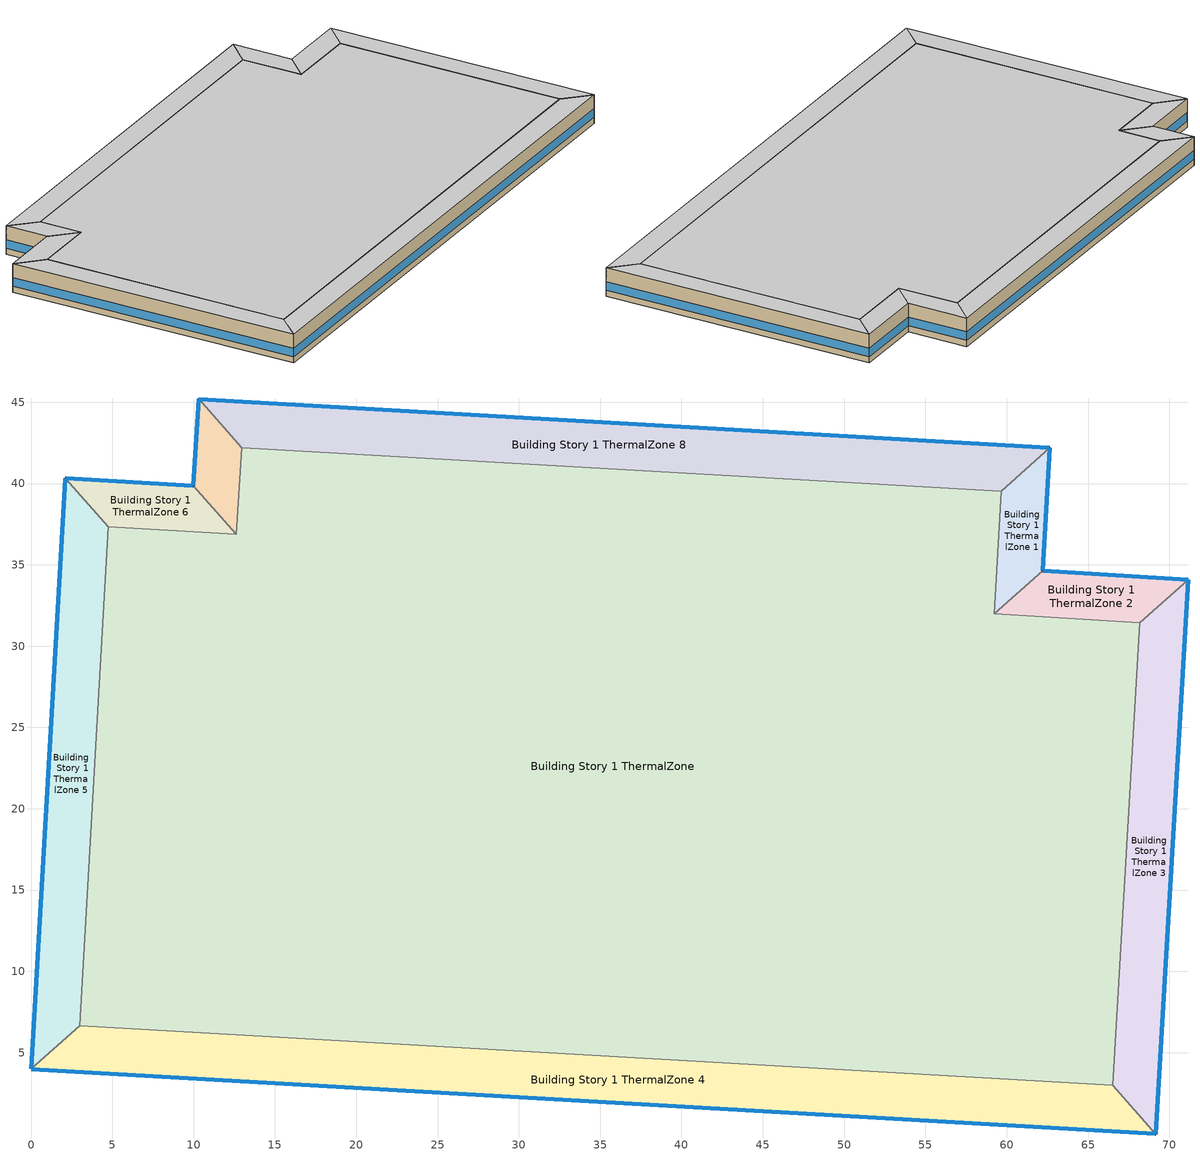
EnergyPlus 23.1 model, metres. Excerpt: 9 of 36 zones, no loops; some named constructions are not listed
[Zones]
Building Story 1 ThermalZone
 floor ground (Typical Insulated Carpeted 8in Slab Floor): 59.65,39.54 59.23,31.99 68.18,31.44 66.51,2.99 2.99,6.66 4.76,37.33 12.62,36.88 12.95,42.21 z0
 wall adiabatic (Typical Interior Wall): 59.23,31.99 59.65,39.54 12.95,42.21 12.62,36.88 4.76,37.33 2.99,6.66 66.51,2.99 68.18,31.44 59.23,31.99 z0:3.6
 ceiling adiabatic (Typical Interior Ceiling): 12.95,42.21 12.62,36.88 4.76,37.33 2.99,6.66 66.51,2.99 68.18,31.44 59.23,31.99 59.65,39.54 z3.6
Building Story 1 ThermalZone 1
 floor ground (Typical Insulated Carpeted 8in Slab Floor): 62.63,42.2 62.22,34.65 59.23,31.99 59.65,39.54 z0
 wall outside (Typical Insulated Steel Framed Exterior Wall R-12.99): 62.22,34.65 62.63,42.2 z0:3.6
 wall adiabatic (Typical Interior Wall): 62.63,42.2 59.65,39.54 59.23,31.99 62.22,34.65 z0:3.6
 window (U 0.55 SHGC 0.25): 62.22,34.68 62.63,42.18 z0.76:1.85
 ceiling adiabatic (Typical Interior Ceiling): 59.65,39.54 59.23,31.99 62.22,34.65 62.63,42.2 z3.6
Building Story 1 ThermalZone 2
 floor ground (Typical Insulated Carpeted 8in Slab Floor): 62.22,34.65 71.18,34.1 68.18,31.44 59.23,31.99 z0
 wall outside (Typical Insulated Steel Framed Exterior Wall R-12.99): 71.18,34.1 62.22,34.65 z0:3.6
 wall adiabatic (Typical Interior Wall): 62.22,34.65 59.23,31.99 68.18,31.44 71.18,34.1 z0:3.6
 window (U 0.55 SHGC 0.25): 71.15,34.1 62.24,34.65 z0.76:1.85
 ceiling adiabatic (Typical Interior Ceiling): 59.23,31.99 68.18,31.44 71.18,34.1 62.22,34.65 z3.6
Building Story 1 ThermalZone 3
 floor ground (Typical Insulated Carpeted 8in Slab Floor): 71.18,34.1 69.17,0 66.51,2.99 68.18,31.44 z0
 wall outside (Typical Insulated Steel Framed Exterior Wall R-12.99): 69.17,0 71.18,34.1 z0:3.6
 wall adiabatic (Typical Interior Wall): 71.18,34.1 68.18,31.44 66.51,2.99 69.17,0 z0:3.6
 window (U 0.55 SHGC 0.25): 69.17,0.03 71.17,34.07 z0.76:1.84
 ceiling adiabatic (Typical Interior Ceiling): 68.18,31.44 66.51,2.99 69.17,0 71.18,34.1 z3.6
Building Story 1 ThermalZone 4
 floor ground (Typical Insulated Carpeted 8in Slab Floor): 69.17,0 0,4 2.99,6.66 66.51,2.99 z0
 wall outside (Typical Insulated Steel Framed Exterior Wall R-12.99): 0,4 69.17,0 z0:3.6
 wall adiabatic (Typical Interior Wall): 69.17,0 66.51,2.99 2.99,6.66 0,4 z0:3.6
 window (U 0.55 SHGC 0.25): 0.03,4 69.14,0 z0.76:1.84
 ceiling adiabatic (Typical Interior Ceiling): 66.51,2.99 2.99,6.66 0,4 69.17,0 z3.6
Building Story 1 ThermalZone 5
 floor ground (Typical Insulated Carpeted 8in Slab Floor): 0,4 2.09,40.31 4.76,37.33 2.99,6.66 z0
 wall outside (Typical Insulated Steel Framed Exterior Wall R-12.99): 2.09,40.31 0,4 z0:3.6
 wall adiabatic (Typical Interior Wall): 0,4 2.99,6.66 4.76,37.33 2.09,40.31 z0:3.6
 window (U 0.55 SHGC 0.25): 2.09,40.29 0,4.02 z0.76:1.84
 ceiling adiabatic (Typical Interior Ceiling): 2.99,6.66 4.76,37.33 2.09,40.31 0,4 z3.6
Building Story 1 ThermalZone 6
 floor ground (Typical Insulated Carpeted 8in Slab Floor): 2.09,40.31 9.96,39.87 12.62,36.88 4.76,37.33 z0
 wall outside (Typical Insulated Steel Framed Exterior Wall R-12.99): 9.96,39.87 2.09,40.31 z0:3.6
 wall adiabatic (Typical Interior Wall): 2.09,40.31 4.76,37.33 12.62,36.88 9.96,39.87 z0:3.6
 window (U 0.55 SHGC 0.25): 9.94,39.87 2.12,40.31 z0.76:1.85
 ceiling adiabatic (Typical Interior Ceiling): 4.76,37.33 12.62,36.88 9.96,39.87 2.09,40.31 z3.6
Building Story 1 ThermalZone 7
 floor ground (Typical Insulated Carpeted 8in Slab Floor): 9.96,39.87 10.3,45.2 12.95,42.21 12.62,36.88 z0
 wall outside (Typical Insulated Steel Framed Exterior Wall R-12.99): 10.3,45.2 9.96,39.87 z0:3.6
 wall adiabatic (Typical Interior Wall): 9.96,39.87 12.62,36.88 12.95,42.21 10.3,45.2 z0:3.6
 window (U 0.55 SHGC 0.25): 10.3,45.18 9.97,39.9 z0.76:1.85
 ceiling adiabatic (Typical Interior Floor): 12.62,36.88 12.95,42.21 10.3,45.2 9.96,39.87 z3.6
Building Story 1 ThermalZone 8
 floor ground (Typical Insulated Carpeted 8in Slab Floor): 10.3,45.2 62.63,42.2 59.65,39.54 12.95,42.21 z0
 wall outside (Typical Insulated Steel Framed Exterior Wall R-12.99): 62.63,42.2 10.3,45.2 z0:3.6
 wall adiabatic (Typical Interior Wall): 10.3,45.2 12.95,42.21 59.65,39.54 62.63,42.2 z0:3.6
 window (U 0.55 SHGC 0.25): 62.61,42.2 10.32,45.2 z0.76:1.84
 ceiling adiabatic (Typical Interior Floor): 12.95,42.21 59.65,39.54 62.63,42.2 10.3,45.2 z3.6
[Building]
bld_10: Terrain=City
[Site:Location]
Jack Northrop Fld H_CA_USA: Latitude {deg}=41.3127; Longitude {deg}=-105.584; Time Zone {hr}=-8; Elevation {m}=21
[Site:GroundTemperature:FCfactorMethod]
18.8, 14.3, 13.6, 13.2, 13.3, 12.6, 15.3, 15.6, 17.7, 19.4, 19.7, 18.5
[Site:WaterMainsTemperature]
Calculation Method=Correlation; Annual Average Outdoor Air Temperature {C}=8.96667; Maximum Difference In Monthly Average Outdoor Air Temperatures {deltaC}=26.2
[SizingPeriod:DesignDay] Day of Month=21; Dry-Bulb Temperature Range Modifier Type=DefaultMultipliers; Humidity Condition Type=Wetbulb; Barometric Pressure {Pa}=98769; Rain Indicator=No; Snow Indicator=No; Daylight Saving Time Indicator=No; Begin Environment Reset Mode=FullResetAtBeginEnvironment
Name | Month | Day Type | Maximum Dry-Bulb Temperature {C} | Daily Dry-Bulb Temperature Range {deltaC} | Wetbulb or DewPoint at Maximum Dry-Bulb {C} | Wind Speed {m/s} | Wind Direction {deg} | Solar Model Indicator | ASHRAE Clear Sky Optical Depth for Beam Irradiance (taub) | ASHRAE Clear Sky Optical Depth for Diffuse Irradiance (taud) | Sky Clearness
Buffalo Niagara Intl Ap Ann Clg .4% Condns DB=>MWB 1 | 7 | SummerDesignDay | 30.3 | 9.3 | 21.8 | 5.7 | 240 | ASHRAETau | 0.462 | 2.001
Buffalo Niagara Intl Ap Ann Clg .4% Condns WB=>MDB 1 | 7 | SummerDesignDay | 27.8 | 9.3 | 23.8 | 5.7 | 240 | ASHRAETau | 0.462 | 2.001
Buffalo Niagara Intl Ap Ann Htg 99.6% Condns DB 1 | 1 | WinterDesignDay | -16.3 | 0 | -16.3 | 5.1 | 270 | ASHRAEClearSky |  |  | 0
[Material] Thermal Absorptance=0.9; Solar Absorptance=0.7
Name | Roughness | Thickness {m} | Conductivity {W/m-K} | Density {kg/m3} | Specific Heat {J/kg-K} | Visible Absorptance
100mm Normalweight concrete floor | MediumRough | 0.1016 | 2.31045 | 2322 | 832.557 | 0.7
25mm Stucco | Smooth | 0.0254 | 0.72 | 1856 | 840 | 0.7
5/8 in. Gypsum Board | MediumSmooth | 0.0159 | 0.16 | 800 | 1090 | 0.7
8 in. Normalweight Concrete Floor | MediumRough | 0.2032 | 2.31 | 2322 | 832 | 0.7
G01 13mm gypsum board | Smooth | 0.0127 | 0.160031 | 800.001 | 1090.73 | 0.5
[Material:NoMass] Roughness=Smooth; Thermal Absorptance=0.9; Solar Absorptance=0.7
Name | Thermal Resistance {m2-K/W} | Visible Absorptance
CP02 CARPET PAD; Typical Carpet Pad | 0.21648 | 0.8
Typical Insulation R-10.81 | 1.90342 | 0.7
[WindowMaterial:Gas]
Gap_1_W_0_0032: Gas Type=Air; Thickness {m}=0.0032
[WindowMaterial:Glazing] Optical Data Type=SpectralAverage; Infrared Transmittance at Normal Incidence=0; Back Side Infrared Hemispherical Emissivity=0.84; Conductivity {W/m-K}=1; Dirt Correction Factor for Solar and Visible Transmittance=1; Solar Diffusing=No
Name | Thickness {m} | Solar Transmittance at Normal Incidence | Front Side Solar Reflectance at Normal Incidence | Back Side Solar Reflectance at Normal Incidence | Visible Transmittance at Normal Incidence | Front Side Visible Reflectance at Normal Incidence | Back Side Visible Reflectance at Normal Incidence | Front Side Infrared Hemispherical Emissivity
Glass_2022F_LayerAvg | 0.0039 | 0.355897 | 0.394095 | 0.265645 | 0.677694 | 0.042734 | 0.05547 | 0.046
Glass_2175_LayerAvg | 0.0086 | 0.167758 | 0.217606 | 0.437978 | 0.416044 | 0.078729 | 0.10654 | 0.84
[Construction]
Typical Insulated Carpeted 8in Slab Floor: 8 in. Normalweight Concrete Floor, Typical Carpet Pad
Typical Insulated Steel Framed Exterior Wall R-12.99: 25mm Stucco, 5/8 in. Gypsum Board, Typical Insulation R-10.81, 5/8 in. Gypsum Board
Typical Interior Ceiling: CP02 CARPET PAD, 100mm Normalweight concrete floor
Typical Interior Floor: 100mm Normalweight concrete floor, CP02 CARPET PAD
Typical Interior Wall: G01 13mm gypsum board, G01 13mm gypsum board
U 0.55 SHGC 0.25: Glass_2175_LayerAvg, Gap_1_W_0_0032, Glass_2022F_LayerAvg
[Zone] Multiplier=1; Part of Total Floor Area=Yes
Building Story 1 ThermalZone; Building Story 1 ThermalZone 1; Building Story 1 ThermalZone 2; Building Story 1 ThermalZone 3; Building Story 1 ThermalZone 4; Building Story 1 ThermalZone 5; Building Story 1 ThermalZone 6; Building Story 1 ThermalZone 7; Building Story 1 ThermalZone 8
[Space] Space Type=Story Ground Blended Space Type
Name | Zone
Building Story 1 Space | Building Story 1 ThermalZone
Building Story 1 Space 1 | Building Story 1 ThermalZone 1
Building Story 1 Space 2 | Building Story 1 ThermalZone 2
Building Story 1 Space 3 | Building Story 1 ThermalZone 3
Building Story 1 Space 4 | Building Story 1 ThermalZone 4
Building Story 1 Space 5 | Building Story 1 ThermalZone 5
Building Story 1 Space 6 | Building Story 1 ThermalZone 6
Building Story 1 Space 7 | Building Story 1 ThermalZone 7
Building Story 1 Space 8 | Building Story 1 ThermalZone 8
[InternalMass] Construction=InteriorFurnishings 1
Name | Zone or ZoneList | Space or SpaceList | Surface Area {m2}
Building Story 1 Space Office OfficeLarge Data Center A  - Story Ground Mass; Building Story 1 Space Office OfficeLarge Data Center C  - Story Ground Mass | Building Story 1 ThermalZone | Building Story 1 Space | 6.98047
Building Story 1 Space 1 Office OfficeLarge Data Center A  - Story Ground Mass; Building Story 1 Space 1 Office OfficeLarge Data Center C  - Story Ground Mass | Building Story 1 ThermalZone 1 | Building Story 1 Space 1 | 0.0683916
Building Story 1 Space 2 Office OfficeLarge Data Center A  - Story Ground Mass; Building Story 1 Space 2 Office OfficeLarge Data Center C  - Story Ground Mass | Building Story 1 ThermalZone 2 | Building Story 1 Space 2 | 0.0812201
Building Story 1 Space 6 Office OfficeLarge Data Center A  - Story Ground Mass; Building Story 1 Space 6 Office OfficeLarge Data Center C  - Story Ground Mass | Building Story 1 ThermalZone 6 | Building Story 1 Space 6 | 0.071267
Building Story 1 Space 4 Office OfficeLarge Data Center A  - Story Ground Mass; Building Story 1 Space 4 Office OfficeLarge Data Center C  - Story Ground Mass | Building Story 1 ThermalZone 4 | Building Story 1 Space 4 | 0.600347
Building Story 1 Space 7 Office OfficeLarge Data Center A  - Story Ground Mass; Building Story 1 Space 7 Office OfficeLarge Data Center C  - Story Ground Mass | Building Story 1 ThermalZone 7 | Building Story 1 Space 7 | 0.0483709
Building Story 1 Space 3 Office OfficeLarge Data Center A  - Story Ground Mass; Building Story 1 Space 3 Office OfficeLarge Data Center C  - Story Ground Mass | Building Story 1 ThermalZone 3 | Building Story 1 Space 3 | 0.28323
Building Story 1 Space 5 Office OfficeLarge Data Center A  - Story Ground Mass; Building Story 1 Space 5 Office OfficeLarge Data Center C  - Story Ground Mass | Building Story 1 ThermalZone 5 | Building Story 1 Space 5 | 0.303091
Building Story 1 Space 8 Office OfficeLarge Data Center A  - Story Ground Mass; Building Story 1 Space 8 Office OfficeLarge Data Center C  - Story Ground Mass | Building Story 1 ThermalZone 8 | Building Story 1 Space 8 | 0.448745
Building Story 1 Space Office OfficeLarge Data Center B  - Story Ground Mass | Building Story 1 ThermalZone | Building Story 1 Space | 51.7998
Building Story 1 Space 1 Office OfficeLarge Data Center B  - Story Ground Mass | Building Story 1 ThermalZone 1 | Building Story 1 Space 1 | 0.507512
Building Story 1 Space 2 Office OfficeLarge Data Center B  - Story Ground Mass | Building Story 1 ThermalZone 2 | Building Story 1 Space 2 | 0.602708
Building Story 1 Space 6 Office OfficeLarge Data Center B  - Story Ground Mass | Building Story 1 ThermalZone 6 | Building Story 1 Space 6 | 0.528849
Building Story 1 Space 4 Office OfficeLarge Data Center B  - Story Ground Mass | Building Story 1 ThermalZone 4 | Building Story 1 Space 4 | 4.45498
Building Story 1 Space 7 Office OfficeLarge Data Center B  - Story Ground Mass | Building Story 1 ThermalZone 7 | Building Story 1 Space 7 | 0.358945
Building Story 1 Space 3 Office OfficeLarge Data Center B  - Story Ground Mass | Building Story 1 ThermalZone 3 | Building Story 1 Space 3 | 2.10176
Building Story 1 Space 5 Office OfficeLarge Data Center B  - Story Ground Mass | Building Story 1 ThermalZone 5 | Building Story 1 Space 5 | 2.24914
Building Story 1 Space 8 Office OfficeLarge Data Center B  - Story Ground Mass | Building Story 1 ThermalZone 8 | Building Story 1 Space 8 | 3.32999
Building Story 1 Space Office OfficeLarge Main Data Center A  - Story Ground Mass; Building Story 1 Space Office OfficeLarge Main Data Center C  - Story Ground Mass | Building Story 1 ThermalZone | Building Story 1 Space | 12.55
Building Story 1 Space 1 Office OfficeLarge Main Data Center A  - Story Ground Mass; Building Story 1 Space 1 Office OfficeLarge Main Data Center C  - Story Ground Mass | Building Story 1 ThermalZone 1 | Building Story 1 Space 1 | 0.122959
Building Story 1 Space 2 Office OfficeLarge Main Data Center A  - Story Ground Mass; Building Story 1 Space 2 Office OfficeLarge Main Data Center C  - Story Ground Mass | Building Story 1 ThermalZone 2 | Building Story 1 Space 2 | 0.146023
Building Story 1 Space 6 Office OfficeLarge Main Data Center A  - Story Ground Mass; Building Story 1 Space 6 Office OfficeLarge Main Data Center C  - Story Ground Mass | Building Story 1 ThermalZone 6 | Building Story 1 Space 6 | 0.128129
Building Story 1 Space 4 Office OfficeLarge Main Data Center A  - Story Ground Mass; Building Story 1 Space 4 Office OfficeLarge Main Data Center C  - Story Ground Mass | Building Story 1 ThermalZone 4 | Building Story 1 Space 4 | 1.07935
Building Story 1 Space 7 Office OfficeLarge Main Data Center A  - Story Ground Mass; Building Story 1 Space 7 Office OfficeLarge Main Data Center C  - Story Ground Mass | Building Story 1 ThermalZone 7 | Building Story 1 Space 7 | 0.0869647
Building Story 1 Space 3 Office OfficeLarge Main Data Center A  - Story Ground Mass; Building Story 1 Space 3 Office OfficeLarge Main Data Center C  - Story Ground Mass | Building Story 1 ThermalZone 3 | Building Story 1 Space 3 | 0.509211
Building Story 1 Space 5 Office OfficeLarge Main Data Center A  - Story Ground Mass; Building Story 1 Space 5 Office OfficeLarge Main Data Center C  - Story Ground Mass | Building Story 1 ThermalZone 5 | Building Story 1 Space 5 | 0.544919
Building Story 1 Space 8 Office OfficeLarge Main Data Center A  - Story Ground Mass; Building Story 1 Space 8 Office OfficeLarge Main Data Center C  - Story Ground Mass | Building Story 1 ThermalZone 8 | Building Story 1 Space 8 | 0.806786
Building Story 1 Space Office OfficeLarge Main Data Center B  - Story Ground Mass | Building Story 1 ThermalZone | Building Story 1 Space | 93.1294
Building Story 1 Space 1 Office OfficeLarge Main Data Center B  - Story Ground Mass | Building Story 1 ThermalZone 1 | Building Story 1 Space 1 | 0.912441
Building Story 1 Space 2 Office OfficeLarge Main Data Center B  - Story Ground Mass | Building Story 1 ThermalZone 2 | Building Story 1 Space 2 | 1.08359
Building Story 1 Space 6 Office OfficeLarge Main Data Center B  - Story Ground Mass | Building Story 1 ThermalZone 6 | Building Story 1 Space 6 | 0.950803
Building Story 1 Space 4 Office OfficeLarge Main Data Center B  - Story Ground Mass | Building Story 1 ThermalZone 4 | Building Story 1 Space 4 | 8.00948
Building Story 1 Space 7 Office OfficeLarge Main Data Center B  - Story Ground Mass | Building Story 1 ThermalZone 7 | Building Story 1 Space 7 | 0.645337
Building Story 1 Space 3 Office OfficeLarge Main Data Center B  - Story Ground Mass | Building Story 1 ThermalZone 3 | Building Story 1 Space 3 | 3.77869
Building Story 1 Space 5 Office OfficeLarge Main Data Center B  - Story Ground Mass | Building Story 1 ThermalZone 5 | Building Story 1 Space 5 | 4.04367
Building Story 1 Space 8 Office OfficeLarge Main Data Center B  - Story Ground Mass | Building Story 1 ThermalZone 8 | Building Story 1 Space 8 | 5.98689
Building Story 1 Space SecondarySchool Auditorium A  - Story Ground Mass; Building Story 1 Space SecondarySchool Auditorium C  - Story Ground Mass | Building Story 1 ThermalZone | Building Story 1 Space | 56.1408
Building Story 1 Space 1 SecondarySchool Auditorium A  - Story Ground Mass; Building Story 1 Space 1 SecondarySchool Auditorium C  - Story Ground Mass | Building Story 1 ThermalZone 1 | Building Story 1 Space 1 | 0.550043
Building Story 1 Space 2 SecondarySchool Auditorium A  - Story Ground Mass; Building Story 1 Space 2 SecondarySchool Auditorium C  - Story Ground Mass | Building Story 1 ThermalZone 2 | Building Story 1 Space 2 | 0.653217
Building Story 1 Space 6 SecondarySchool Auditorium A  - Story Ground Mass; Building Story 1 Space 6 SecondarySchool Auditorium C  - Story Ground Mass | Building Story 1 ThermalZone 6 | Building Story 1 Space 6 | 0.573169
Building Story 1 Space 4 SecondarySchool Auditorium A  - Story Ground Mass; Building Story 1 Space 4 SecondarySchool Auditorium C  - Story Ground Mass | Building Story 1 ThermalZone 4 | Building Story 1 Space 4 | 4.82832
Building Story 1 Space 7 SecondarySchool Auditorium A  - Story Ground Mass; Building Story 1 Space 7 SecondarySchool Auditorium C  - Story Ground Mass | Building Story 1 ThermalZone 7 | Building Story 1 Space 7 | 0.389026
Building Story 1 Space 3 SecondarySchool Auditorium A  - Story Ground Mass; Building Story 1 Space 3 SecondarySchool Auditorium C  - Story Ground Mass | Building Story 1 ThermalZone 3 | Building Story 1 Space 3 | 2.27789
Building Story 1 Space 5 SecondarySchool Auditorium A  - Story Ground Mass; Building Story 1 Space 5 SecondarySchool Auditorium C  - Story Ground Mass | Building Story 1 ThermalZone 5 | Building Story 1 Space 5 | 2.43763
Building Story 1 Space 8 SecondarySchool Auditorium A  - Story Ground Mass; Building Story 1 Space 8 SecondarySchool Auditorium C  - Story Ground Mass | Building Story 1 ThermalZone 8 | Building Story 1 Space 8 | 3.60905
Building Story 1 Space SecondarySchool Auditorium B  - Story Ground Mass | Building Story 1 ThermalZone | Building Story 1 Space | 416.603
Building Story 1 Space 1 SecondarySchool Auditorium B  - Story Ground Mass | Building Story 1 ThermalZone 1 | Building Story 1 Space 1 | 4.08169
Building Story 1 Space 2 SecondarySchool Auditorium B  - Story Ground Mass | Building Story 1 ThermalZone 2 | Building Story 1 Space 2 | 4.84731
Building Story 1 Space 6 SecondarySchool Auditorium B  - Story Ground Mass | Building Story 1 ThermalZone 6 | Building Story 1 Space 6 | 4.2533
Building Story 1 Space 4 SecondarySchool Auditorium B  - Story Ground Mass | Building Story 1 ThermalZone 4 | Building Story 1 Space 4 | 35.8294
Building Story 1 Space 7 SecondarySchool Auditorium B  - Story Ground Mass | Building Story 1 ThermalZone 7 | Building Story 1 Space 7 | 2.88683
Building Story 1 Space 3 SecondarySchool Auditorium B  - Story Ground Mass | Building Story 1 ThermalZone 3 | Building Story 1 Space 3 | 16.9035
Building Story 1 Space 5 SecondarySchool Auditorium B  - Story Ground Mass | Building Story 1 ThermalZone 5 | Building Story 1 Space 5 | 18.0888
Building Story 1 Space 8 SecondarySchool Auditorium B  - Story Ground Mass | Building Story 1 ThermalZone 8 | Building Story 1 Space 8 | 26.7816
Building Story 1 Space SecondarySchool Cafeteria A  - Story Ground Mass; Building Story 1 Space SecondarySchool Cafeteria C  - Story Ground Mass | Building Story 1 ThermalZone | Building Story 1 Space | 35.5336
Building Story 1 Space 1 SecondarySchool Cafeteria A  - Story Ground Mass; Building Story 1 Space 1 SecondarySchool Cafeteria C  - Story Ground Mass | Building Story 1 ThermalZone 1 | Building Story 1 Space 1 | 0.348142
Building Story 1 Space 2 SecondarySchool Cafeteria A  - Story Ground Mass; Building Story 1 Space 2 SecondarySchool Cafeteria C  - Story Ground Mass | Building Story 1 ThermalZone 2 | Building Story 1 Space 2 | 0.413445
Building Story 1 Space 6 SecondarySchool Cafeteria A  - Story Ground Mass; Building Story 1 Space 6 SecondarySchool Cafeteria C  - Story Ground Mass | Building Story 1 ThermalZone 6 | Building Story 1 Space 6 | 0.362779
Building Story 1 Space 4 SecondarySchool Cafeteria A  - Story Ground Mass; Building Story 1 Space 4 SecondarySchool Cafeteria C  - Story Ground Mass | Building Story 1 ThermalZone 4 | Building Story 1 Space 4 | 3.05602
Building Story 1 Space 7 SecondarySchool Cafeteria A  - Story Ground Mass; Building Story 1 Space 7 SecondarySchool Cafeteria C  - Story Ground Mass | Building Story 1 ThermalZone 7 | Building Story 1 Space 7 | 0.246229
Building Story 1 Space 3 SecondarySchool Cafeteria A  - Story Ground Mass; Building Story 1 Space 3 SecondarySchool Cafeteria C  - Story Ground Mass | Building Story 1 ThermalZone 3 | Building Story 1 Space 3 | 1.44176
Building Story 1 Space 5 SecondarySchool Cafeteria A  - Story Ground Mass; Building Story 1 Space 5 SecondarySchool Cafeteria C  - Story Ground Mass | Building Story 1 ThermalZone 5 | Building Story 1 Space 5 | 1.54286
Building Story 1 Space 8 SecondarySchool Cafeteria A  - Story Ground Mass; Building Story 1 Space 8 SecondarySchool Cafeteria C  - Story Ground Mass | Building Story 1 ThermalZone 8 | Building Story 1 Space 8 | 2.2843
Building Story 1 Space SecondarySchool Cafeteria B  - Story Ground Mass | Building Story 1 ThermalZone | Building Story 1 Space | 263.683
Building Story 1 Space 1 SecondarySchool Cafeteria B  - Story Ground Mass | Building Story 1 ThermalZone 1 | Building Story 1 Space 1 | 2.58345
Building Story 1 Space 2 SecondarySchool Cafeteria B  - Story Ground Mass | Building Story 1 ThermalZone 2 | Building Story 1 Space 2 | 3.06804
Building Story 1 Space 6 SecondarySchool Cafeteria B  - Story Ground Mass | Building Story 1 ThermalZone 6 | Building Story 1 Space 6 | 2.69207
Building Story 1 Space 4 SecondarySchool Cafeteria B  - Story Ground Mass | Building Story 1 ThermalZone 4 | Building Story 1 Space 4 | 22.6777
Building Story 1 Space 7 SecondarySchool Cafeteria B  - Story Ground Mass | Building Story 1 ThermalZone 7 | Building Story 1 Space 7 | 1.82718
Building Story 1 Space 3 SecondarySchool Cafeteria B  - Story Ground Mass | Building Story 1 ThermalZone 3 | Building Story 1 Space 3 | 10.6988
Building Story 1 Space 5 SecondarySchool Cafeteria B  - Story Ground Mass | Building Story 1 ThermalZone 5 | Building Story 1 Space 5 | 11.4491
Building Story 1 Space 8 SecondarySchool Cafeteria B  - Story Ground Mass | Building Story 1 ThermalZone 8 | Building Story 1 Space 8 | 16.9511
Building Story 1 Space SecondarySchool ComputerRoom A  - Story Ground Mass; Building Story 1 Space SecondarySchool ComputerRoom C  - Story Ground Mass | Building Story 1 ThermalZone | Building Story 1 Space | 54.2472
Building Story 1 Space 1 SecondarySchool ComputerRoom A  - Story Ground Mass; Building Story 1 Space 1 SecondarySchool ComputerRoom C  - Story Ground Mass | Building Story 1 ThermalZone 1 | Building Story 1 Space 1 | 0.53149
Building Story 1 Space 2 SecondarySchool ComputerRoom A  - Story Ground Mass; Building Story 1 Space 2 SecondarySchool ComputerRoom C  - Story Ground Mass | Building Story 1 ThermalZone 2 | Building Story 1 Space 2 | 0.631184
Building Story 1 Space 6 SecondarySchool ComputerRoom A  - Story Ground Mass; Building Story 1 Space 6 SecondarySchool ComputerRoom C  - Story Ground Mass | Building Story 1 ThermalZone 6 | Building Story 1 Space 6 | 0.553836
Building Story 1 Space 4 SecondarySchool ComputerRoom A  - Story Ground Mass; Building Story 1 Space 4 SecondarySchool ComputerRoom C  - Story Ground Mass | Building Story 1 ThermalZone 4 | Building Story 1 Space 4 | 4.66546
Building Story 1 Space 7 SecondarySchool ComputerRoom A  - Story Ground Mass; Building Story 1 Space 7 SecondarySchool ComputerRoom C  - Story Ground Mass | Building Story 1 ThermalZone 7 | Building Story 1 Space 7 | 0.375904
Building Story 1 Space 3 SecondarySchool ComputerRoom A  - Story Ground Mass; Building Story 1 Space 3 SecondarySchool ComputerRoom C  - Story Ground Mass | Building Story 1 ThermalZone 3 | Building Story 1 Space 3 | 2.20106
Building Story 1 Space 5 SecondarySchool ComputerRoom A  - Story Ground Mass; Building Story 1 Space 5 SecondarySchool ComputerRoom C  - Story Ground Mass | Building Story 1 ThermalZone 5 | Building Story 1 Space 5 | 2.35541
Building Story 1 Space 8 SecondarySchool ComputerRoom A  - Story Ground Mass; Building Story 1 Space 8 SecondarySchool ComputerRoom C  - Story Ground Mass | Building Story 1 ThermalZone 8 | Building Story 1 Space 8 | 3.48732
Building Story 1 Space SecondarySchool ComputerRoom B  - Story Ground Mass | Building Story 1 ThermalZone | Building Story 1 Space | 402.551
Building Story 1 Space 1 SecondarySchool ComputerRoom B  - Story Ground Mass | Building Story 1 ThermalZone 1 | Building Story 1 Space 1 | 3.94401
Building Story 1 Space 2 SecondarySchool ComputerRoom B  - Story Ground Mass | Building Story 1 ThermalZone 2 | Building Story 1 Space 2 | 4.68381
Building Story 1 Space 6 SecondarySchool ComputerRoom B  - Story Ground Mass | Building Story 1 ThermalZone 6 | Building Story 1 Space 6 | 4.10983
Building Story 1 Space 4 SecondarySchool ComputerRoom B  - Story Ground Mass | Building Story 1 ThermalZone 4 | Building Story 1 Space 4 | 34.6209
Building Story 1 Space 7 SecondarySchool ComputerRoom B  - Story Ground Mass | Building Story 1 ThermalZone 7 | Building Story 1 Space 7 | 2.78946
Building Story 1 Space 3 SecondarySchool ComputerRoom B  - Story Ground Mass | Building Story 1 ThermalZone 3 | Building Story 1 Space 3 | 16.3333
Building Story 1 Space 5 SecondarySchool ComputerRoom B  - Story Ground Mass | Building Story 1 ThermalZone 5 | Building Story 1 Space 5 | 17.4787
Building Story 1 Space 8 SecondarySchool ComputerRoom B  - Story Ground Mass | Building Story 1 ThermalZone 8 | Building Story 1 Space 8 | 25.8783
Building Story 1 Space SecondarySchool Gym A  - Story Ground Mass; Building Story 1 Space SecondarySchool Gym C  - Story Ground Mass | Building Story 1 ThermalZone | Building Story 1 Space | 58.7555
Building Story 1 Space 1 SecondarySchool Gym A  - Story Ground Mass; Building Story 1 Space 1 SecondarySchool Gym C  - Story Ground Mass | Building Story 1 ThermalZone 1 | Building Story 1 Space 1 | 0.575661
Building Story 1 Space 2 SecondarySchool Gym A  - Story Ground Mass; Building Story 1 Space 2 SecondarySchool Gym C  - Story Ground Mass | Building Story 1 ThermalZone 2 | Building Story 1 Space 2 | 0.68364
Building Story 1 Space 6 SecondarySchool Gym A  - Story Ground Mass; Building Story 1 Space 6 SecondarySchool Gym C  - Story Ground Mass | Building Story 1 ThermalZone 6 | Building Story 1 Space 6 | 0.599864
Building Story 1 Space 4 SecondarySchool Gym A  - Story Ground Mass; Building Story 1 Space 4 SecondarySchool Gym C  - Story Ground Mass | Building Story 1 ThermalZone 4 | Building Story 1 Space 4 | 5.0532
Building Story 1 Space 7 SecondarySchool Gym A  - Story Ground Mass; Building Story 1 Space 7 SecondarySchool Gym C  - Story Ground Mass | Building Story 1 ThermalZone 7 | Building Story 1 Space 7 | 0.407144
Building Story 1 Space 3 SecondarySchool Gym A  - Story Ground Mass; Building Story 1 Space 3 SecondarySchool Gym C  - Story Ground Mass | Building Story 1 ThermalZone 3 | Building Story 1 Space 3 | 2.38398
Building Story 1 Space 5 SecondarySchool Gym A  - Story Ground Mass; Building Story 1 Space 5 SecondarySchool Gym C  - Story Ground Mass | Building Story 1 ThermalZone 5 | Building Story 1 Space 5 | 2.55116
Building Story 1 Space 8 SecondarySchool Gym A  - Story Ground Mass; Building Story 1 Space 8 SecondarySchool Gym C  - Story Ground Mass | Building Story 1 ThermalZone 8 | Building Story 1 Space 8 | 3.77714
Building Story 1 Space SecondarySchool Gym A end_a - Story Ground Mass; Building Story 1 Space SecondarySchool Gym C end_a - Story Ground Mass; Building Story 1 Space SecondarySchool Office A end_b - Story Ground Mass; Building Story 1 Space SecondarySchool Office C end_b - Story Ground Mass | Building Story 1 ThermalZone | Building Story 1 Space | 32.8446
Building Story 1 Space 1 SecondarySchool Gym A end_a - Story Ground Mass; Building Story 1 Space 1 SecondarySchool Gym C end_a - Story Ground Mass; Building Story 1 Space 1 SecondarySchool Office A end_b - Story Ground Mass; Building Story 1 Space 1 SecondarySchool Office C end_b - Story Ground Mass | Building Story 1 ThermalZone 1 | Building Story 1 Space 1 | 0.321797
Building Story 1 Space 2 SecondarySchool Gym A end_a - Story Ground Mass; Building Story 1 Space 2 SecondarySchool Gym C end_a - Story Ground Mass; Building Story 1 Space 2 SecondarySchool Office A end_b - Story Ground Mass; Building Story 1 Space 2 SecondarySchool Office C end_b - Story Ground Mass | Building Story 1 ThermalZone 2 | Building Story 1 Space 2 | 0.382157
Building Story 1 Space 6 SecondarySchool Gym A end_a - Story Ground Mass; Building Story 1 Space 6 SecondarySchool Gym C end_a - Story Ground Mass; Building Story 1 Space 6 SecondarySchool Office A end_b - Story Ground Mass; Building Story 1 Space 6 SecondarySchool Office C end_b - Story Ground Mass | Building Story 1 ThermalZone 6 | Building Story 1 Space 6 | 0.335326
Building Story 1 Space 4 SecondarySchool Gym A end_a - Story Ground Mass; Building Story 1 Space 4 SecondarySchool Gym C end_a - Story Ground Mass; Building Story 1 Space 4 SecondarySchool Office A end_b - Story Ground Mass; Building Story 1 Space 4 SecondarySchool Office C end_b - Story Ground Mass | Building Story 1 ThermalZone 4 | Building Story 1 Space 4 | 2.82476
Building Story 1 Space 7 SecondarySchool Gym A end_a - Story Ground Mass; Building Story 1 Space 7 SecondarySchool Gym C end_a - Story Ground Mass; Building Story 1 Space 7 SecondarySchool Office A end_b - Story Ground Mass; Building Story 1 Space 7 SecondarySchool Office C end_b - Story Ground Mass | Building Story 1 ThermalZone 7 | Building Story 1 Space 7 | 0.227595
Building Story 1 Space 3 SecondarySchool Gym A end_a - Story Ground Mass; Building Story 1 Space 3 SecondarySchool Gym C end_a - Story Ground Mass; Building Story 1 Space 3 SecondarySchool Office A end_b - Story Ground Mass; Building Story 1 Space 3 SecondarySchool Office C end_b - Story Ground Mass | Building Story 1 ThermalZone 3 | Building Story 1 Space 3 | 1.33266
Building Story 1 Space 5 SecondarySchool Gym A end_a - Story Ground Mass; Building Story 1 Space 5 SecondarySchool Gym C end_a - Story Ground Mass; Building Story 1 Space 5 SecondarySchool Office A end_b - Story Ground Mass; Building Story 1 Space 5 SecondarySchool Office C end_b - Story Ground Mass | Building Story 1 ThermalZone 5 | Building Story 1 Space 5 | 1.42611
Building Story 1 Space 8 SecondarySchool Gym A end_a - Story Ground Mass; Building Story 1 Space 8 SecondarySchool Gym C end_a - Story Ground Mass; Building Story 1 Space 8 SecondarySchool Office A end_b - Story Ground Mass; Building Story 1 Space 8 SecondarySchool Office C end_b - Story Ground Mass | Building Story 1 ThermalZone 8 | Building Story 1 Space 8 | 2.11144
Building Story 1 Space SecondarySchool Gym B  - Story Ground Mass | Building Story 1 ThermalZone | Building Story 1 Space | 436.006
Building Story 1 Space 1 SecondarySchool Gym B  - Story Ground Mass | Building Story 1 ThermalZone 1 | Building Story 1 Space 1 | 4.27179
Building Story 1 Space 2 SecondarySchool Gym B  - Story Ground Mass | Building Story 1 ThermalZone 2 | Building Story 1 Space 2 | 5.07307
Building Story 1 Space 6 SecondarySchool Gym B  - Story Ground Mass | Building Story 1 ThermalZone 6 | Building Story 1 Space 6 | 4.45139
Building Story 1 Space 4 SecondarySchool Gym B  - Story Ground Mass | Building Story 1 ThermalZone 4 | Building Story 1 Space 4 | 37.4981
Building Story 1 Space 7 SecondarySchool Gym B  - Story Ground Mass | Building Story 1 ThermalZone 7 | Building Story 1 Space 7 | 3.02129
Building Story 1 Space 3 SecondarySchool Gym B  - Story Ground Mass | Building Story 1 ThermalZone 3 | Building Story 1 Space 3 | 17.6908
Building Story 1 Space 5 SecondarySchool Gym B  - Story Ground Mass | Building Story 1 ThermalZone 5 | Building Story 1 Space 5 | 18.9313
Building Story 1 Space 8 SecondarySchool Gym B  - Story Ground Mass | Building Story 1 ThermalZone 8 | Building Story 1 Space 8 | 28.0289
Building Story 1 Space SecondarySchool Gym B end_a - Story Ground Mass; Building Story 1 Space SecondarySchool Office B end_b - Story Ground Mass | Building Story 1 ThermalZone | Building Story 1 Space | 243.729
Building Story 1 Space 1 SecondarySchool Gym B end_a - Story Ground Mass; Building Story 1 Space 1 SecondarySchool Office B end_b - Story Ground Mass | Building Story 1 ThermalZone 1 | Building Story 1 Space 1 | 2.38795
Building Story 1 Space 2 SecondarySchool Gym B end_a - Story Ground Mass; Building Story 1 Space 2 SecondarySchool Office B end_b - Story Ground Mass | Building Story 1 ThermalZone 2 | Building Story 1 Space 2 | 2.83587
Building Story 1 Space 6 SecondarySchool Gym B end_a - Story Ground Mass; Building Story 1 Space 6 SecondarySchool Office B end_b - Story Ground Mass | Building Story 1 ThermalZone 6 | Building Story 1 Space 6 | 2.48835
Building Story 1 Space 4 SecondarySchool Gym B end_a - Story Ground Mass; Building Story 1 Space 4 SecondarySchool Office B end_b - Story Ground Mass | Building Story 1 ThermalZone 4 | Building Story 1 Space 4 | 20.9616
Building Story 1 Space 7 SecondarySchool Gym B end_a - Story Ground Mass; Building Story 1 Space 7 SecondarySchool Office B end_b - Story Ground Mass | Building Story 1 ThermalZone 7 | Building Story 1 Space 7 | 1.68891
Building Story 1 Space 3 SecondarySchool Gym B end_a - Story Ground Mass; Building Story 1 Space 3 SecondarySchool Office B end_b - Story Ground Mass | Building Story 1 ThermalZone 3 | Building Story 1 Space 3 | 9.8892
Building Story 1 Space 5 SecondarySchool Gym B end_a - Story Ground Mass; Building Story 1 Space 5 SecondarySchool Office B end_b - Story Ground Mass | Building Story 1 ThermalZone 5 | Building Story 1 Space 5 | 10.5827
Building Story 1 Space 8 SecondarySchool Gym B end_a - Story Ground Mass; Building Story 1 Space 8 SecondarySchool Office B end_b - Story Ground Mass | Building Story 1 ThermalZone 8 | Building Story 1 Space 8 | 15.6683
Building Story 1 Space SecondarySchool Kitchen A  - Story Ground Mass; Building Story 1 Space SecondarySchool Kitchen C  - Story Ground Mass | Building Story 1 ThermalZone | Building Story 1 Space | 12.253
Building Story 1 Space 1 SecondarySchool Kitchen A  - Story Ground Mass; Building Story 1 Space 1 SecondarySchool Kitchen C  - Story Ground Mass | Building Story 1 ThermalZone 1 | Building Story 1 Space 1 | 0.120049
Building Story 1 Space 2 SecondarySchool Kitchen A  - Story Ground Mass; Building Story 1 Space 2 SecondarySchool Kitchen C  - Story Ground Mass | Building Story 1 ThermalZone 2 | Building Story 1 Space 2 | 0.142567
Building Story 1 Space 6 SecondarySchool Kitchen A  - Story Ground Mass; Building Story 1 Space 6 SecondarySchool Kitchen C  - Story Ground Mass | Building Story 1 ThermalZone 6 | Building Story 1 Space 6 | 0.125096
Building Story 1 Space 4 SecondarySchool Kitchen A  - Story Ground Mass; Building Story 1 Space 4 SecondarySchool Kitchen C  - Story Ground Mass | Building Story 1 ThermalZone 4 | Building Story 1 Space 4 | 1.0538
Building Story 1 Space 7 SecondarySchool Kitchen A  - Story Ground Mass; Building Story 1 Space 7 SecondarySchool Kitchen C  - Story Ground Mass | Building Story 1 ThermalZone 7 | Building Story 1 Space 7 | 0.0849064
Building Story 1 Space 3 SecondarySchool Kitchen A  - Story Ground Mass; Building Story 1 Space 3 SecondarySchool Kitchen C  - Story Ground Mass | Building Story 1 ThermalZone 3 | Building Story 1 Space 3 | 0.497159
Building Story 1 Space 5 SecondarySchool Kitchen A  - Story Ground Mass; Building Story 1 Space 5 SecondarySchool Kitchen C  - Story Ground Mass | Building Story 1 ThermalZone 5 | Building Story 1 Space 5 | 0.532022
Building Story 1 Space 8 SecondarySchool Kitchen A  - Story Ground Mass; Building Story 1 Space 8 SecondarySchool Kitchen C  - Story Ground Mass | Building Story 1 ThermalZone 8 | Building Story 1 Space 8 | 0.78769
Building Story 1 Space SecondarySchool Kitchen B  - Story Ground Mass | Building Story 1 ThermalZone | Building Story 1 Space | 90.9252
Building Story 1 Space 1 SecondarySchool Kitchen B  - Story Ground Mass | Building Story 1 ThermalZone 1 | Building Story 1 Space 1 | 0.890845
Building Story 1 Space 2 SecondarySchool Kitchen B  - Story Ground Mass | Building Story 1 ThermalZone 2 | Building Story 1 Space 2 | 1.05794
Building Story 1 Space 6 SecondarySchool Kitchen B  - Story Ground Mass | Building Story 1 ThermalZone 6 | Building Story 1 Space 6 | 0.928299
Building Story 1 Space 4 SecondarySchool Kitchen B  - Story Ground Mass | Building Story 1 ThermalZone 4 | Building Story 1 Space 4 | 7.8199
Building Story 1 Space 7 SecondarySchool Kitchen B  - Story Ground Mass | Building Story 1 ThermalZone 7 | Building Story 1 Space 7 | 0.630063
Building Story 1 Space 3 SecondarySchool Kitchen B  - Story Ground Mass | Building Story 1 ThermalZone 3 | Building Story 1 Space 3 | 3.68925
Building Story 1 Space 5 SecondarySchool Kitchen B  - Story Ground Mass | Building Story 1 ThermalZone 5 | Building Story 1 Space 5 | 3.94796
Building Story 1 Space 8 SecondarySchool Kitchen B  - Story Ground Mass | Building Story 1 ThermalZone 8 | Building Story 1 Space 8 | 5.84519
Building Story 1 Space SecondarySchool Library A  - Story Ground Mass; Building Story 1 Space SecondarySchool Library C  - Story Ground Mass | Building Story 1 ThermalZone | Building Story 1 Space | 47.7865
Building Story 1 Space 1 SecondarySchool Library A  - Story Ground Mass; Building Story 1 Space 1 SecondarySchool Library C  - Story Ground Mass | Building Story 1 ThermalZone 1 | Building Story 1 Space 1 | 0.468191
Building Story 1 Space 2 SecondarySchool Library A  - Story Ground Mass; Building Story 1 Space 2 SecondarySchool Library C  - Story Ground Mass | Building Story 1 ThermalZone 2 | Building Story 1 Space 2 | 0.556012
Building Story 1 Space 6 SecondarySchool Library A  - Story Ground Mass; Building Story 1 Space 6 SecondarySchool Library C  - Story Ground Mass | Building Story 1 ThermalZone 6 | Building Story 1 Space 6 | 0.487876
Building Story 1 Space 4 SecondarySchool Library A  - Story Ground Mass; Building Story 1 Space 4 SecondarySchool Library C  - Story Ground Mass | Building Story 1 ThermalZone 4 | Building Story 1 Space 4 | 4.10982
Building Story 1 Space 7 SecondarySchool Library A  - Story Ground Mass; Building Story 1 Space 7 SecondarySchool Library C  - Story Ground Mass | Building Story 1 ThermalZone 7 | Building Story 1 Space 7 | 0.331135
Building Story 1 Space 3 SecondarySchool Library A  - Story Ground Mass; Building Story 1 Space 3 SecondarySchool Library C  - Story Ground Mass | Building Story 1 ThermalZone 3 | Building Story 1 Space 3 | 1.93892
Building Story 1 Space 5 SecondarySchool Library A  - Story Ground Mass; Building Story 1 Space 5 SecondarySchool Library C  - Story Ground Mass | Building Story 1 ThermalZone 5 | Building Story 1 Space 5 | 2.07488
Building Story 1 Space 8 SecondarySchool Library A  - Story Ground Mass; Building Story 1 Space 8 SecondarySchool Library C  - Story Ground Mass | Building Story 1 ThermalZone 8 | Building Story 1 Space 8 | 3.07199
Building Story 1 Space SecondarySchool Library B  - Story Ground Mass | Building Story 1 ThermalZone | Building Story 1 Space | 354.608
Building Story 1 Space 1 SecondarySchool Library B  - Story Ground Mass | Building Story 1 ThermalZone 1 | Building Story 1 Space 1 | 3.47429
Building Story 1 Space 2 SecondarySchool Library B  - Story Ground Mass | Building Story 1 ThermalZone 2 | Building Story 1 Space 2 | 4.12598
Building Story 1 Space 6 SecondarySchool Library B  - Story Ground Mass | Building Story 1 ThermalZone 6 | Building Story 1 Space 6 | 3.62037
Building Story 1 Space 4 SecondarySchool Library B  - Story Ground Mass | Building Story 1 ThermalZone 4 | Building Story 1 Space 4 | 30.4976
Building Story 1 Space 7 SecondarySchool Library B  - Story Ground Mass | Building Story 1 ThermalZone 7 | Building Story 1 Space 7 | 2.45724
Building Story 1 Space 3 SecondarySchool Library B  - Story Ground Mass | Building Story 1 ThermalZone 3 | Building Story 1 Space 3 | 14.3881
Building Story 1 Space 5 SecondarySchool Library B  - Story Ground Mass | Building Story 1 ThermalZone 5 | Building Story 1 Space 5 | 15.397
Building Story 1 Space 8 SecondarySchool Library B  - Story Ground Mass | Building Story 1 ThermalZone 8 | Building Story 1 Space 8 | 22.7962
Building Story 1 Space SecondarySchool Lobby A  - Story Ground Mass; Building Story 1 Space SecondarySchool Lobby C  - Story Ground Mass; Building Story 1 Space SecondarySchool Restroom A  - Story Ground Mass; Building Story 1 Space SecondarySchool Restroom C  - Story Ground Mass | Building Story 1 ThermalZone | Building Story 1 Space | 23.8376
Building Story 1 Space 1 SecondarySchool Lobby A  - Story Ground Mass; Building Story 1 Space 1 SecondarySchool Lobby C  - Story Ground Mass; Building Story 1 Space 1 SecondarySchool Restroom A  - Story Ground Mass; Building Story 1 Space 1 SecondarySchool Restroom C  - Story Ground Mass | Building Story 1 ThermalZone 1 | Building Story 1 Space 1 | 0.23355
Building Story 1 Space 2 SecondarySchool Lobby A  - Story Ground Mass; Building Story 1 Space 2 SecondarySchool Lobby C  - Story Ground Mass; Building Story 1 Space 2 SecondarySchool Restroom A  - Story Ground Mass; Building Story 1 Space 2 SecondarySchool Restroom C  - Story Ground Mass | Building Story 1 ThermalZone 2 | Building Story 1 Space 2 | 0.277358
Building Story 1 Space 6 SecondarySchool Lobby A  - Story Ground Mass; Building Story 1 Space 6 SecondarySchool Lobby C  - Story Ground Mass; Building Story 1 Space 6 SecondarySchool Restroom A  - Story Ground Mass; Building Story 1 Space 6 SecondarySchool Restroom C  - Story Ground Mass | Building Story 1 ThermalZone 6 | Building Story 1 Space 6 | 0.243369
Building Story 1 Space 4 SecondarySchool Lobby A  - Story Ground Mass; Building Story 1 Space 4 SecondarySchool Lobby C  - Story Ground Mass; Building Story 1 Space 4 SecondarySchool Restroom A  - Story Ground Mass; Building Story 1 Space 4 SecondarySchool Restroom C  - Story Ground Mass | Building Story 1 ThermalZone 4 | Building Story 1 Space 4 | 2.05012
Building Story 1 Space 7 SecondarySchool Lobby A  - Story Ground Mass; Building Story 1 Space 7 SecondarySchool Lobby C  - Story Ground Mass; Building Story 1 Space 7 SecondarySchool Restroom A  - Story Ground Mass; Building Story 1 Space 7 SecondarySchool Restroom C  - Story Ground Mass | Building Story 1 ThermalZone 7 | Building Story 1 Space 7 | 0.165182
Building Story 1 Space 3 SecondarySchool Lobby A  - Story Ground Mass; Building Story 1 Space 3 SecondarySchool Lobby C  - Story Ground Mass; Building Story 1 Space 3 SecondarySchool Restroom A  - Story Ground Mass; Building Story 1 Space 3 SecondarySchool Restroom C  - Story Ground Mass | Building Story 1 ThermalZone 3 | Building Story 1 Space 3 | 0.9672
Building Story 1 Space 5 SecondarySchool Lobby A  - Story Ground Mass; Building Story 1 Space 5 SecondarySchool Lobby C  - Story Ground Mass; Building Story 1 Space 5 SecondarySchool Restroom A  - Story Ground Mass; Building Story 1 Space 5 SecondarySchool Restroom C  - Story Ground Mass | Building Story 1 ThermalZone 5 | Building Story 1 Space 5 | 1.03502
Building Story 1 Space 8 SecondarySchool Lobby A  - Story Ground Mass; Building Story 1 Space 8 SecondarySchool Lobby C  - Story Ground Mass; Building Story 1 Space 8 SecondarySchool Restroom A  - Story Ground Mass; Building Story 1 Space 8 SecondarySchool Restroom C  - Story Ground Mass | Building Story 1 ThermalZone 8 | Building Story 1 Space 8 | 1.53242
Building Story 1 Space SecondarySchool Lobby B  - Story Ground Mass; Building Story 1 Space SecondarySchool Restroom B  - Story Ground Mass | Building Story 1 ThermalZone | Building Story 1 Space | 176.891
Building Story 1 Space 1 SecondarySchool Lobby B  - Story Ground Mass; Building Story 1 Space 1 SecondarySchool Restroom B  - Story Ground Mass | Building Story 1 ThermalZone 1 | Building Story 1 Space 1 | 1.7331
Building Story 1 Space 2 SecondarySchool Lobby B  - Story Ground Mass; Building Story 1 Space 2 SecondarySchool Restroom B  - Story Ground Mass | Building Story 1 ThermalZone 2 | Building Story 1 Space 2 | 2.05818
Building Story 1 Space 6 SecondarySchool Lobby B  - Story Ground Mass; Building Story 1 Space 6 SecondarySchool Restroom B  - Story Ground Mass | Building Story 1 ThermalZone 6 | Building Story 1 Space 6 | 1.80596
Building Story 1 Space 4 SecondarySchool Lobby B  - Story Ground Mass; Building Story 1 Space 4 SecondarySchool Restroom B  - Story Ground Mass | Building Story 1 ThermalZone 4 | Building Story 1 Space 4 | 15.2133
Building Story 1 Space 7 SecondarySchool Lobby B  - Story Ground Mass; Building Story 1 Space 7 SecondarySchool Restroom B  - Story Ground Mass | Building Story 1 ThermalZone 7 | Building Story 1 Space 7 | 1.22576
Building Story 1 Space 3 SecondarySchool Lobby B  - Story Ground Mass; Building Story 1 Space 3 SecondarySchool Restroom B  - Story Ground Mass | Building Story 1 ThermalZone 3 | Building Story 1 Space 3 | 7.17727
Building Story 1 Space 5 SecondarySchool Lobby B  - Story Ground Mass; Building Story 1 Space 5 SecondarySchool Restroom B  - Story Ground Mass | Building Story 1 ThermalZone 5 | Building Story 1 Space 5 | 7.68058
Building Story 1 Space 8 SecondarySchool Lobby B  - Story Ground Mass; Building Story 1 Space 8 SecondarySchool Restroom B  - Story Ground Mass | Building Story 1 ThermalZone 8 | Building Story 1 Space 8 | 11.3716
Building Story 1 Space SecondarySchool Mechanical A  - Story Ground Mass; Building Story 1 Space SecondarySchool Mechanical C  - Story Ground Mass | Building Story 1 ThermalZone | Building Story 1 Space | 38.8753
Building Story 1 Space 1 SecondarySchool Mechanical A  - Story Ground Mass; Building Story 1 Space 1 SecondarySchool Mechanical C  - Story Ground Mass | Building Story 1 ThermalZone 1 | Building Story 1 Space 1 | 0.380883
Building Story 1 Space 2 SecondarySchool Mechanical A  - Story Ground Mass; Building Story 1 Space 2 SecondarySchool Mechanical C  - Story Ground Mass | Building Story 1 ThermalZone 2 | Building Story 1 Space 2 | 0.452327
Building Story 1 Space 6 SecondarySchool Mechanical A  - Story Ground Mass; Building Story 1 Space 6 SecondarySchool Mechanical C  - Story Ground Mass | Building Story 1 ThermalZone 6 | Building Story 1 Space 6 | 0.396896
Building Story 1 Space 4 SecondarySchool Mechanical A  - Story Ground Mass; Building Story 1 Space 4 SecondarySchool Mechanical C  - Story Ground Mass | Building Story 1 ThermalZone 4 | Building Story 1 Space 4 | 3.34342
Building Story 1 Space 7 SecondarySchool Mechanical A  - Story Ground Mass; Building Story 1 Space 7 SecondarySchool Mechanical C  - Story Ground Mass | Building Story 1 ThermalZone 7 | Building Story 1 Space 7 | 0.269385
Building Story 1 Space 3 SecondarySchool Mechanical A  - Story Ground Mass; Building Story 1 Space 3 SecondarySchool Mechanical C  - Story Ground Mass | Building Story 1 ThermalZone 3 | Building Story 1 Space 3 | 1.57735
Building Story 1 Space 5 SecondarySchool Mechanical A  - Story Ground Mass; Building Story 1 Space 5 SecondarySchool Mechanical C  - Story Ground Mass | Building Story 1 ThermalZone 5 | Building Story 1 Space 5 | 1.68796
Building Story 1 Space 8 SecondarySchool Mechanical A  - Story Ground Mass; Building Story 1 Space 8 SecondarySchool Mechanical C  - Story Ground Mass | Building Story 1 ThermalZone 8 | Building Story 1 Space 8 | 2.49913
Building Story 1 Space SecondarySchool Mechanical B  - Story Ground Mass | Building Story 1 ThermalZone | Building Story 1 Space | 288.481
Building Story 1 Space 1 SecondarySchool Mechanical B  - Story Ground Mass | Building Story 1 ThermalZone 1 | Building Story 1 Space 1 | 2.82641
Building Story 1 Space 2 SecondarySchool Mechanical B  - Story Ground Mass | Building Story 1 ThermalZone 2 | Building Story 1 Space 2 | 3.35657
Building Story 1 Space 6 SecondarySchool Mechanical B  - Story Ground Mass | Building Story 1 ThermalZone 6 | Building Story 1 Space 6 | 2.94524
Building Story 1 Space 4 SecondarySchool Mechanical B  - Story Ground Mass | Building Story 1 ThermalZone 4 | Building Story 1 Space 4 | 24.8104
Building Story 1 Space 7 SecondarySchool Mechanical B  - Story Ground Mass | Building Story 1 ThermalZone 7 | Building Story 1 Space 7 | 1.99902
Building Story 1 Space 3 SecondarySchool Mechanical B  - Story Ground Mass | Building Story 1 ThermalZone 3 | Building Story 1 Space 3 | 11.705
Building Story 1 Space 5 SecondarySchool Mechanical B  - Story Ground Mass | Building Story 1 ThermalZone 5 | Building Story 1 Space 5 | 12.5258
Building Story 1 Space 8 SecondarySchool Mechanical B  - Story Ground Mass | Building Story 1 ThermalZone 8 | Building Story 1 Space 8 | 18.5452
Building Story 1 Space SecondarySchool Office A  - Story Ground Mass; Building Story 1 Space SecondarySchool Office C  - Story Ground Mass | Building Story 1 ThermalZone | Building Story 1 Space | 27.6405
Building Story 1 Space 1 SecondarySchool Office A  - Story Ground Mass; Building Story 1 Space 1 SecondarySchool Office C  - Story Ground Mass | Building Story 1 ThermalZone 1 | Building Story 1 Space 1 | 0.270809
Building Story 1 Space 2 SecondarySchool Office A  - Story Ground Mass; Building Story 1 Space 2 SecondarySchool Office C  - Story Ground Mass | Building Story 1 ThermalZone 2 | Building Story 1 Space 2 | 0.321606
Building Story 1 Space 6 SecondarySchool Office A  - Story Ground Mass; Building Story 1 Space 6 SecondarySchool Office C  - Story Ground Mass | Building Story 1 ThermalZone 6 | Building Story 1 Space 6 | 0.282195
Building Story 1 Space 4 SecondarySchool Office A  - Story Ground Mass; Building Story 1 Space 4 SecondarySchool Office C  - Story Ground Mass | Building Story 1 ThermalZone 4 | Building Story 1 Space 4 | 2.37718
Building Story 1 Space 7 SecondarySchool Office A  - Story Ground Mass; Building Story 1 Space 7 SecondarySchool Office C  - Story Ground Mass | Building Story 1 ThermalZone 7 | Building Story 1 Space 7 | 0.191534
Building Story 1 Space 3 SecondarySchool Office A  - Story Ground Mass; Building Story 1 Space 3 SecondarySchool Office C  - Story Ground Mass | Building Story 1 ThermalZone 3 | Building Story 1 Space 3 | 1.1215
Building Story 1 Space 5 SecondarySchool Office A  - Story Ground Mass; Building Story 1 Space 5 SecondarySchool Office C  - Story Ground Mass | Building Story 1 ThermalZone 5 | Building Story 1 Space 5 | 1.20015
Building Story 1 Space 8 SecondarySchool Office A  - Story Ground Mass; Building Story 1 Space 8 SecondarySchool Office C  - Story Ground Mass | Building Story 1 ThermalZone 8 | Building Story 1 Space 8 | 1.77689
Building Story 1 Space SecondarySchool Office B  - Story Ground Mass | Building Story 1 ThermalZone | Building Story 1 Space | 205.111
Building Story 1 Space 1 SecondarySchool Office B  - Story Ground Mass | Building Story 1 ThermalZone 1 | Building Story 1 Space 1 | 2.00959
Building Story 1 Space 2 SecondarySchool Office B  - Story Ground Mass | Building Story 1 ThermalZone 2 | Building Story 1 Space 2 | 2.38653
Building Story 1 Space 6 SecondarySchool Office B  - Story Ground Mass | Building Story 1 ThermalZone 6 | Building Story 1 Space 6 | 2.09408
Building Story 1 Space 4 SecondarySchool Office B  - Story Ground Mass | Building Story 1 ThermalZone 4 | Building Story 1 Space 4 | 17.6403
Building Story 1 Space 7 SecondarySchool Office B  - Story Ground Mass | Building Story 1 ThermalZone 7 | Building Story 1 Space 7 | 1.42131
Building Story 1 Space 3 SecondarySchool Office B  - Story Ground Mass | Building Story 1 ThermalZone 3 | Building Story 1 Space 3 | 8.32229
Building Story 1 Space 5 SecondarySchool Office B  - Story Ground Mass | Building Story 1 ThermalZone 5 | Building Story 1 Space 5 | 8.90589
Building Story 1 Space 8 SecondarySchool Office B  - Story Ground Mass | Building Story 1 ThermalZone 8 | Building Story 1 Space 8 | 13.1857
